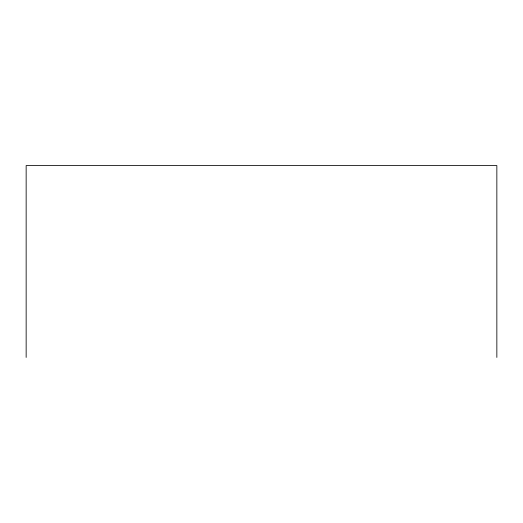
<?xml version="1.0" encoding="UTF-8"?>
<svg xmlns="http://www.w3.org/2000/svg" width="523" height="523" viewBox="0 0 523 523"><rect width="100%" height="100%" fill="white"/><g stroke="black" fill="none" stroke-linecap="round" stroke-linejoin="round"><path stroke-width="0.78" d="M496.85 357.425L496.85 165.575L26.15 165.575L26.15 357.425"/></g></svg>
